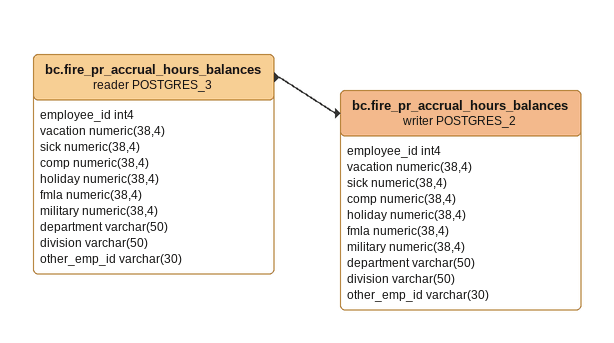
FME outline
bc.fire_pr_accrual_hours_balances (reader POSTGRES_3)
    attributes: employee_id int4, vacation numeric(38,4), sick numeric(38,4), comp numeric(38,4), holiday numeric(38,4), fmla numeric(38,4), military numeric(38,4), department varchar(50), division varchar(50), other_emp_id varchar(30)
    -> bc.fire_pr_accrual_hours_balances (writer POSTGRES_2)
bc.fire_pr_accrual_hours_balances (writer POSTGRES_2)
    attributes: employee_id int4, vacation numeric(38,4), sick numeric(38,4), comp numeric(38,4), holiday numeric(38,4), fmla numeric(38,4), military numeric(38,4), department varchar(50), division varchar(50), other_emp_id varchar(30)
